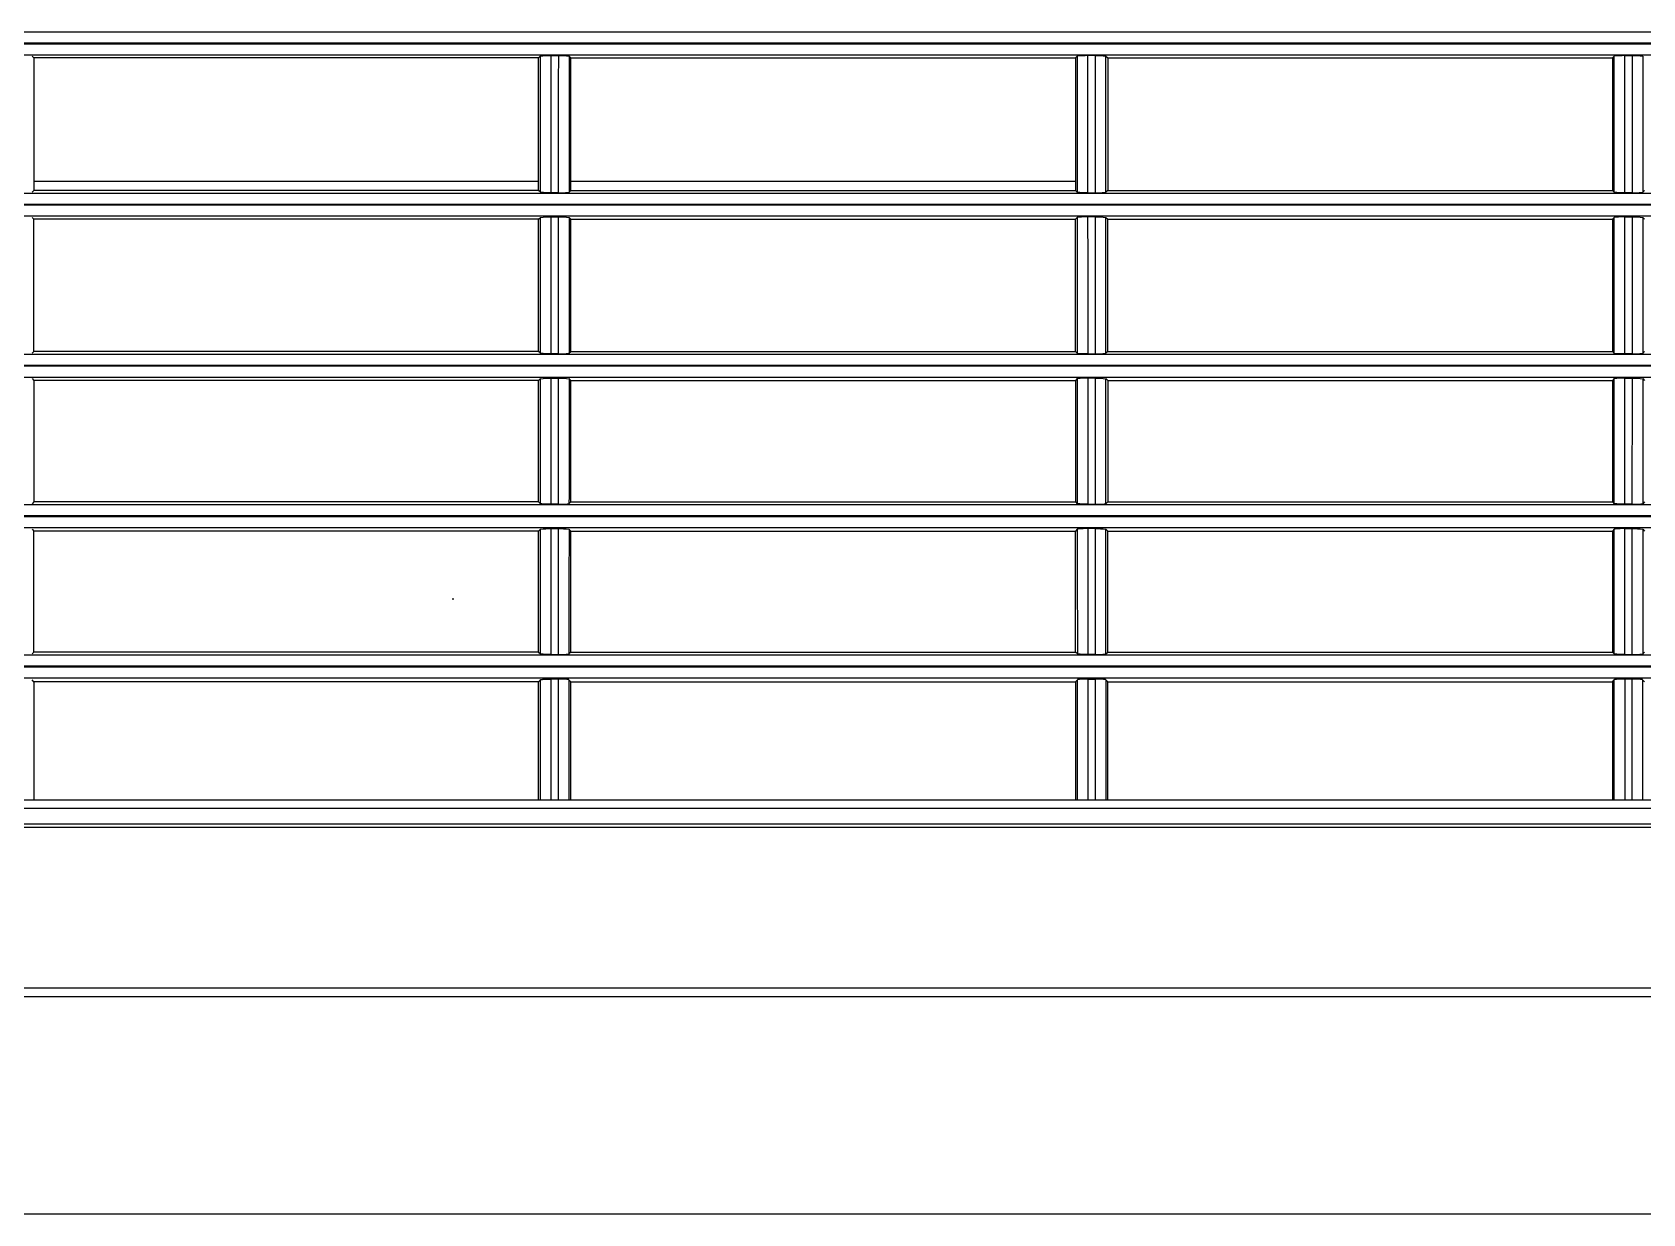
# Model space of a CAD drawing. Header units: millimetres. Extents: x -13830 to 215738, y -24143 to 193994.
# Drawn here: x 53515.7 to 53665.7, y 95268.5 to 95378.5 of the extents above; entities that cross this region are included whole.
import ezdxf

# ---------------------------------------------------------------- set-up
doc = ezdxf.new("R2010")
doc.units = ezdxf.units.MM
doc.header["$LTSCALE"] = 100
doc.layers.add('A-Fin-Stone', color=64, linetype='CONTINUOUS')
doc.layers.add('PRANDCM', color=7, linetype='CONTINUOUS')
doc.layers.add('M-2019.7.9', color=6, linetype='CONTINUOUS', lineweight=15)

# ---------------------------------------------------------------- blocks, each defined once
blk = doc.blocks.new('FXAP22-36NVC-F')
at = {"layer": 'PRANDCM', "linetype": 'Continuous'}
for p, q in [((305.14, 420.42), (928.64, 420.42)), ((303.89, 419.32), (929.89, 419.32)), ((929.14, 419.42), (304.64, 419.42)), ((928.64, 418.32), (305.14, 418.32)), ((673.73, 418.25), (673.05, 418.25)), ((673.73, 416.87), (673.73, 418.25)), ((673.73, 418.25), (673.83, 418.25)), ((673.83, 418.25), (673.92, 418.25)), ((673.92, 418.25), (674.01, 418.24)), ((674.01, 418.24), (674.1, 418.24)), ((674.1, 418.24), (674.19, 418.24)), ((674.19, 418.24), (674.27, 418.24)), ((674.27, 418.24), (674.35, 418.24)), ((674.35, 418.24), (674.42, 418.23)), ((674.42, 418.23), (674.49, 418.23)), ((674.49, 418.23), (674.55, 418.22)), ((674.55, 418.22), (674.6, 418.22)), ((674.6, 418.22), (674.64, 418.22)), ((674.64, 418.22), (674.67, 418.21)), ((674.67, 418.21), (674.7, 418.21)), ((674.7, 418.21), (674.71, 418.2)), ((674.71, 418.2), (674.73, 418.2)), ((674.73, 418.2), (674.89, 418.03)), ((674.89, 418.03), (674.89, 405.69)), ((721.89, 418.03), (674.89, 418.03)), ((722.05, 418.2), (721.89, 418.03)), ((721.89, 418.03), (721.89, 405.69)), ((721.89, 418.03), (721.89, 418.03)), ((722.05, 416.83), (722.05, 418.2)), ((723.05, 418.25), (723.73, 418.25)), ((723.73, 418.25), (723.83, 418.25)), ((723.73, 416.87), (723.73, 418.25)), ((723.83, 418.25), (723.92, 418.25)), ((723.92, 418.25), (724.01, 418.24)), ((724.01, 418.24), (724.1, 418.24)), ((724.1, 418.24), (724.19, 418.24)), ((724.19, 418.24), (724.27, 418.24)), ((724.27, 418.24), (724.35, 418.24)), ((724.35, 418.24), (724.42, 418.23)), ((724.42, 418.23), (724.49, 418.23)), ((724.49, 418.23), (724.55, 418.22)), ((724.55, 418.22), (724.6, 418.22)), ((724.6, 418.22), (724.64, 418.22)), ((724.64, 418.22), (724.67, 418.21)), ((724.67, 418.21), (724.7, 418.21)), ((724.7, 418.21), (724.71, 418.2)), ((724.71, 418.2), (724.73, 418.2)), ((724.73, 418.2), (724.89, 418.03)), ((724.73, 418.2), (724.73, 416.83)), ((724.89, 418.03), (724.89, 418.03)), ((771.89, 418.03), (724.89, 418.03)), ((724.89, 418.03), (724.89, 405.69)), ((771.89, 418.03), (772.05, 418.2)), ((771.89, 405.69), (771.89, 418.03)), ((773.73, 418.25), (773.05, 418.25)), ((774.89, 418.03), (774.73, 418.2)), ((774.89, 418.03), (821.89, 418.03)), ((774.89, 405.69), (774.89, 418.03)), ((822.05, 418.2), (821.89, 418.03)), ((821.89, 418.03), (821.89, 418.03)), ((821.89, 418.03), (821.89, 405.69)), ((673.73, 415.56), (673.73, 416.87)), ((673.73, 414.29), (673.73, 415.56)), ((722.05, 415.53), (722.05, 416.83)), ((722.05, 414.27), (722.05, 415.53)), ((723.73, 415.56), (723.73, 416.87)), ((723.73, 414.29), (723.73, 415.56)), ((724.73, 416.83), (724.73, 415.53)), ((724.73, 415.53), (724.73, 414.27)), ((673.73, 413.06), (673.73, 414.29)), ((722.05, 413.05), (722.05, 414.27)), ((723.73, 413.06), (723.73, 414.29)), ((724.73, 414.27), (724.73, 413.05)), ((673.73, 411.84), (673.73, 413.06)), ((722.05, 411.84), (722.05, 413.05)), ((723.73, 411.84), (723.73, 413.06)), ((724.73, 413.05), (724.73, 411.84)), ((673.73, 410.63), (673.73, 411.84)), ((722.05, 410.64), (722.05, 411.84)), ((723.73, 410.63), (723.73, 411.84)), ((724.73, 411.84), (724.73, 410.64)), ((673.73, 409.4), (673.73, 410.63)), ((722.05, 409.42), (722.05, 410.64)), ((723.73, 409.4), (723.73, 410.63)), ((724.73, 410.64), (724.72, 409.42)), ((673.73, 408.14), (673.73, 409.4)), ((673.73, 406.84), (673.73, 408.14)), ((722.05, 408.17), (722.05, 409.42)), ((722.05, 406.88), (722.05, 408.17)), ((723.73, 408.14), (723.73, 409.4)), ((723.73, 406.84), (723.73, 408.14)), ((724.72, 409.42), (724.72, 408.17)), ((724.72, 408.17), (724.72, 406.88)), ((673.73, 405.47), (673.73, 406.84)), ((722.05, 405.52), (722.05, 406.88)), ((723.73, 405.47), (723.73, 406.84)), ((724.72, 406.88), (724.72, 405.52)), ((771.89, 406.56), (724.89, 406.56)), ((821.89, 406.56), (774.89, 406.56)), ((305.14, 405.42), (928.64, 405.42)), ((671.89, 405.69), (672.05, 405.52)), ((672.07, 405.52), (672.05, 405.52)), ((672.08, 405.51), (672.07, 405.52)), ((672.11, 405.51), (672.08, 405.51)), ((672.14, 405.5), (672.11, 405.51)), ((672.19, 405.5), (672.14, 405.5)), ((672.24, 405.5), (672.19, 405.5)), ((672.29, 405.49), (672.24, 405.5)), ((672.36, 405.49), (672.29, 405.49)), ((672.43, 405.48), (672.36, 405.49)), ((672.51, 405.48), (672.43, 405.48)), ((672.59, 405.48), (672.51, 405.48)), ((672.68, 405.48), (672.59, 405.48)), ((672.77, 405.48), (672.68, 405.48)), ((672.86, 405.47), (672.77, 405.48)), ((672.95, 405.47), (672.86, 405.47)), ((673.05, 405.47), (672.95, 405.47)), ((673.05, 405.47), (673.73, 405.47)), ((674.89, 405.69), (674.72, 405.52)), ((721.88, 405.69), (674.89, 405.69)), ((721.88, 405.69), (721.89, 405.69)), ((721.89, 405.69), (722.05, 405.52)), ((722.07, 405.52), (722.05, 405.52)), ((722.08, 405.51), (722.07, 405.52)), ((722.11, 405.51), (722.08, 405.51)), ((722.14, 405.5), (722.11, 405.51)), ((722.19, 405.5), (722.14, 405.5)), ((722.24, 405.5), (722.19, 405.5)), ((722.29, 405.49), (722.24, 405.5)), ((722.36, 405.49), (722.29, 405.49)), ((722.43, 405.48), (722.36, 405.49)), ((722.51, 405.48), (722.43, 405.48)), ((722.59, 405.48), (722.51, 405.48)), ((722.68, 405.48), (722.59, 405.48)), ((722.77, 405.48), (722.68, 405.48)), ((722.86, 405.47), (722.77, 405.48)), ((722.95, 405.47), (722.86, 405.47)), ((723.05, 405.47), (722.95, 405.47)), ((723.73, 405.47), (723.05, 405.47)), ((724.89, 405.69), (724.72, 405.52)), ((771.89, 405.69), (724.89, 405.69)), ((724.89, 405.69), (724.89, 405.69)), ((772.05, 405.52), (771.89, 405.69)), ((772.07, 405.52), (772.05, 405.52)), ((772.08, 405.51), (772.07, 405.52)), ((772.11, 405.51), (772.08, 405.51)), ((772.14, 405.5), (772.11, 405.51)), ((772.19, 405.5), (772.14, 405.5)), ((772.24, 405.5), (772.19, 405.5)), ((772.29, 405.49), (772.24, 405.5)), ((772.36, 405.49), (772.29, 405.49)), ((772.43, 405.48), (772.36, 405.49)), ((772.51, 405.48), (772.43, 405.48)), ((772.59, 405.48), (772.51, 405.48)), ((772.68, 405.48), (772.59, 405.48)), ((772.77, 405.48), (772.68, 405.48)), ((772.86, 405.47), (772.77, 405.48)), ((772.95, 405.47), (772.86, 405.47)), ((773.05, 405.47), (772.95, 405.47)), ((773.05, 405.47), (773.73, 405.47)), ((773.73, 405.47), (773.83, 405.47)), ((773.83, 405.47), (773.92, 405.47)), ((773.92, 405.47), (774.01, 405.48)), ((774.01, 405.48), (774.1, 405.48)), ((774.1, 405.48), (774.18, 405.48)), ((774.18, 405.48), (774.27, 405.48)), ((774.27, 405.48), (774.34, 405.48)), ((774.34, 405.48), (774.42, 405.49)), ((774.42, 405.49), (774.48, 405.49)), ((774.48, 405.49), (774.54, 405.5)), ((774.54, 405.5), (774.59, 405.5)), ((774.59, 405.5), (774.63, 405.5)), ((774.63, 405.5), (774.67, 405.51)), ((774.67, 405.51), (774.69, 405.51)), ((774.69, 405.51), (774.71, 405.52)), ((774.71, 405.52), (774.72, 405.52)), ((774.72, 405.52), (774.89, 405.69)), ((774.89, 405.69), (821.89, 405.69)), ((821.89, 405.69), (821.89, 405.69)), ((821.89, 405.69), (822.05, 405.52)), ((303.89, 404.32), (929.89, 404.32)), ((929.14, 404.42), (304.64, 404.42)), ((928.64, 403.32), (305.14, 403.32)), ((672.05, 403.18), (671.89, 403.02)), ((673.73, 403.24), (673.05, 403.24)), ((673.73, 403.24), (673.83, 403.24)), ((673.73, 401.86), (673.73, 403.24)), ((673.83, 403.24), (673.92, 403.23)), ((673.92, 403.23), (674.01, 403.23)), ((674.01, 403.23), (674.1, 403.23)), ((674.1, 403.23), (674.19, 403.23)), ((674.19, 403.23), (674.27, 403.23)), ((674.27, 403.23), (674.35, 403.22)), ((674.35, 403.22), (674.42, 403.22)), ((674.42, 403.22), (674.49, 403.22)), ((674.49, 403.22), (674.55, 403.21)), ((674.55, 403.21), (674.59, 403.21)), ((674.59, 403.21), (674.64, 403.2)), ((674.64, 403.2), (674.67, 403.2)), ((674.67, 403.2), (674.69, 403.19)), ((674.69, 403.19), (674.71, 403.19)), ((674.71, 403.19), (674.72, 403.18)), ((674.72, 403.18), (674.89, 403.02)), ((721.88, 403.02), (674.89, 403.02)), ((674.89, 403.02), (674.89, 390.69)), ((721.88, 403.02), (721.89, 403.01)), ((722.05, 403.18), (721.89, 403.01)), ((721.89, 401.69), (721.89, 403.01)), ((722.05, 401.82), (722.05, 403.18)), ((723.05, 403.24), (723.73, 403.24)), ((723.73, 403.24), (723.83, 403.24)), ((723.73, 401.86), (723.73, 403.24)), ((723.83, 403.24), (723.92, 403.23)), ((723.92, 403.23), (724.01, 403.23)), ((724.01, 403.23), (724.1, 403.23)), ((724.1, 403.23), (724.19, 403.23)), ((724.19, 403.23), (724.27, 403.23)), ((724.27, 403.23), (724.35, 403.22)), ((724.35, 403.22), (724.42, 403.22)), ((724.42, 403.22), (724.49, 403.22)), ((724.49, 403.22), (724.55, 403.21)), ((724.55, 403.21), (724.59, 403.21)), ((724.59, 403.21), (724.64, 403.2)), ((724.64, 403.2), (724.67, 403.2)), ((724.67, 403.2), (724.69, 403.19)), ((724.69, 403.19), (724.71, 403.19)), ((724.71, 403.19), (724.72, 403.18)), ((724.72, 403.18), (724.89, 403.01)), ((724.72, 403.18), (724.72, 401.82)), ((771.89, 403.02), (724.89, 403.02)), ((724.89, 403.02), (724.89, 403.01)), ((724.89, 401.69), (724.89, 403.01)), ((771.89, 403.02), (772.05, 403.18)), ((771.89, 390.69), (771.89, 403.02)), ((773.73, 403.24), (773.05, 403.24)), ((774.89, 403.02), (774.72, 403.18)), ((774.89, 403.02), (821.88, 403.02)), ((774.89, 390.69), (774.89, 403.02)), ((821.88, 403.02), (821.89, 403.01)), ((822.05, 403.18), (821.89, 403.01)), ((821.89, 401.69), (821.89, 403.01)), ((673.72, 400.55), (673.73, 401.86)), ((673.72, 399.28), (673.72, 400.55)), ((721.89, 400.42), (721.89, 401.69)), ((722.05, 400.52), (722.05, 401.82)), ((722.05, 399.26), (722.05, 400.52)), ((723.72, 400.55), (723.73, 401.86)), ((723.72, 399.28), (723.72, 400.55)), ((724.72, 401.82), (724.72, 400.52)), ((724.72, 400.52), (724.72, 399.26)), ((724.89, 400.42), (724.89, 401.69)), ((821.89, 400.42), (821.89, 401.69)), ((673.72, 398.05), (673.72, 399.28)), ((721.89, 399.2), (721.89, 400.42)), ((721.89, 398.01), (721.89, 399.2)), ((722.05, 398.04), (722.05, 399.26)), ((723.72, 398.05), (723.72, 399.28)), ((724.72, 399.26), (724.72, 398.04)), ((724.89, 399.2), (724.89, 400.42)), ((724.89, 398.01), (724.89, 399.2)), ((821.89, 399.2), (821.89, 400.42)), ((821.89, 398.01), (821.89, 399.2)), ((673.72, 396.83), (673.72, 398.05)), ((721.89, 396.83), (721.89, 398.01)), ((722.06, 396.83), (722.05, 398.04)), ((723.72, 396.83), (723.72, 398.05)), ((724.72, 398.04), (724.72, 396.83)), ((724.89, 396.83), (724.89, 398.01)), ((821.89, 396.83), (821.89, 398.01)), ((673.72, 395.62), (673.72, 396.83)), ((721.89, 395.66), (721.89, 396.83)), ((722.06, 395.63), (722.06, 396.83)), ((723.72, 395.62), (723.72, 396.83)), ((724.72, 396.83), (724.72, 395.63)), ((724.89, 395.66), (724.89, 396.83)), ((821.89, 395.66), (821.89, 396.83)), ((673.72, 394.39), (673.72, 395.62)), ((721.89, 394.48), (721.89, 395.66)), ((722.06, 394.41), (722.06, 395.63)), ((723.72, 394.39), (723.72, 395.62)), ((724.72, 395.63), (724.72, 394.41)), ((724.89, 394.48), (724.89, 395.66)), ((821.89, 394.48), (821.89, 395.66)), ((673.72, 393.14), (673.72, 394.39)), ((673.72, 391.84), (673.72, 393.14)), ((721.89, 393.26), (721.89, 394.48)), ((721.89, 392.01), (721.89, 393.26)), ((722.06, 393.17), (722.06, 394.41)), ((722.06, 391.88), (722.06, 393.17)), ((723.72, 393.14), (723.72, 394.39)), ((723.72, 391.84), (723.72, 393.14)), ((724.72, 394.41), (724.72, 393.17)), ((724.72, 393.17), (724.72, 391.88)), ((724.89, 393.26), (724.89, 394.48)), ((724.89, 392.01), (724.89, 393.26)), ((821.89, 393.26), (821.89, 394.48)), ((821.89, 392.01), (821.89, 393.26)), ((673.72, 390.48), (673.72, 391.84)), ((721.89, 390.7), (721.89, 392.01)), ((722.06, 390.53), (722.06, 391.88)), ((723.72, 390.48), (723.72, 391.84)), ((724.72, 391.88), (724.72, 390.53)), ((724.89, 390.7), (724.89, 392.01)), ((821.89, 390.7), (821.89, 392.01)), ((305.14, 390.42), (928.64, 390.42)), ((671.89, 390.69), (672.06, 390.53)), ((672.07, 390.52), (672.06, 390.53)), ((672.09, 390.52), (672.07, 390.52)), ((672.11, 390.51), (672.09, 390.52)), ((672.15, 390.51), (672.11, 390.51)), ((672.19, 390.5), (672.15, 390.51)), ((672.24, 390.5), (672.19, 390.5)), ((672.3, 390.5), (672.24, 390.5)), ((672.36, 390.49), (672.3, 390.5)), ((672.43, 390.49), (672.36, 390.49)), ((672.51, 390.49), (672.43, 390.49)), ((672.6, 390.48), (672.51, 390.49)), ((672.68, 390.48), (672.6, 390.48)), ((672.77, 390.48), (672.68, 390.48)), ((672.86, 390.48), (672.77, 390.48)), ((672.95, 390.48), (672.86, 390.48)), ((673.05, 390.48), (672.95, 390.48)), ((673.05, 390.48), (673.72, 390.48)), ((674.89, 390.69), (674.72, 390.53)), ((721.88, 390.69), (674.89, 390.69)), ((721.88, 390.69), (721.89, 390.7)), ((721.89, 390.7), (722.06, 390.53)), ((722.07, 390.52), (722.06, 390.53)), ((722.09, 390.52), (722.07, 390.52)), ((722.11, 390.51), (722.09, 390.52)), ((722.15, 390.51), (722.11, 390.51)), ((722.19, 390.5), (722.15, 390.51)), ((722.24, 390.5), (722.19, 390.5)), ((722.3, 390.5), (722.24, 390.5)), ((722.36, 390.49), (722.3, 390.5)), ((722.43, 390.49), (722.36, 390.49)), ((722.51, 390.49), (722.43, 390.49)), ((722.6, 390.48), (722.51, 390.49)), ((722.68, 390.48), (722.6, 390.48)), ((722.77, 390.48), (722.68, 390.48)), ((722.86, 390.48), (722.77, 390.48)), ((722.95, 390.48), (722.86, 390.48)), ((723.05, 390.48), (722.95, 390.48)), ((723.72, 390.48), (723.05, 390.48)), ((724.89, 390.7), (724.72, 390.53)), ((724.89, 390.69), (724.89, 390.7)), ((771.89, 390.69), (724.89, 390.69)), ((772.06, 390.53), (771.89, 390.69)), ((772.07, 390.52), (772.06, 390.53)), ((772.09, 390.52), (772.07, 390.52)), ((772.11, 390.51), (772.09, 390.52)), ((772.15, 390.51), (772.11, 390.51)), ((772.19, 390.5), (772.15, 390.51)), ((772.24, 390.5), (772.19, 390.5)), ((772.3, 390.5), (772.24, 390.5)), ((772.36, 390.49), (772.3, 390.5)), ((772.43, 390.49), (772.36, 390.49)), ((772.51, 390.49), (772.43, 390.49)), ((772.6, 390.48), (772.51, 390.49)), ((772.68, 390.48), (772.6, 390.48)), ((772.77, 390.48), (772.68, 390.48)), ((772.86, 390.48), (772.77, 390.48)), ((772.95, 390.48), (772.86, 390.48)), ((773.05, 390.48), (772.95, 390.48)), ((773.05, 390.48), (773.72, 390.48)), ((773.72, 390.48), (773.82, 390.48)), ((773.82, 390.48), (773.92, 390.48)), ((773.92, 390.48), (774.01, 390.48)), ((774.01, 390.48), (774.1, 390.48)), ((774.1, 390.48), (774.18, 390.48)), ((774.18, 390.48), (774.26, 390.49)), ((774.26, 390.49), (774.34, 390.49)), ((774.34, 390.49), (774.42, 390.49)), ((774.42, 390.49), (774.48, 390.5)), ((774.48, 390.5), (774.54, 390.5)), ((774.54, 390.5), (774.59, 390.5)), ((774.59, 390.5), (774.63, 390.51)), ((774.63, 390.51), (774.67, 390.51)), ((774.67, 390.51), (774.69, 390.52)), ((774.69, 390.52), (774.71, 390.52)), ((774.71, 390.52), (774.72, 390.53)), ((774.72, 390.53), (774.89, 390.69)), ((774.89, 390.69), (821.88, 390.69)), ((821.88, 390.69), (821.89, 390.7)), ((821.89, 390.7), (822.06, 390.53)), ((303.89, 389.32), (929.89, 389.32)), ((929.14, 389.42), (304.64, 389.42)), ((928.64, 388.32), (305.14, 388.32)), ((672.06, 388.17), (671.89, 388)), ((673.72, 388.22), (673.06, 388.22)), ((673.72, 386.96), (673.72, 388.22)), ((673.72, 388.22), (673.83, 388.22)), ((673.83, 388.22), (673.92, 388.22)), ((673.92, 388.22), (674.01, 388.22)), ((674.01, 388.22), (674.1, 388.22)), ((674.1, 388.22), (674.19, 388.22)), ((674.19, 388.22), (674.27, 388.21)), ((674.27, 388.21), (674.35, 388.21)), ((674.35, 388.21), (674.42, 388.21)), ((674.42, 388.21), (674.49, 388.2)), ((674.49, 388.2), (674.54, 388.2)), ((674.54, 388.2), (674.59, 388.19)), ((674.59, 388.19), (674.63, 388.19)), ((674.63, 388.19), (674.67, 388.19)), ((674.67, 388.19), (674.69, 388.18)), ((674.69, 388.18), (674.71, 388.18)), ((674.71, 388.18), (674.72, 388.17)), ((674.72, 388.17), (674.89, 388)), ((721.88, 388), (674.89, 388)), ((674.89, 388), (674.89, 376.7)), ((721.88, 388), (721.89, 388)), ((722.06, 388.17), (721.89, 388)), ((721.89, 388), (721.89, 376.7)), ((722.06, 386.91), (722.06, 388.17)), ((723.06, 388.22), (723.72, 388.22)), ((723.72, 388.22), (723.83, 388.22)), ((723.72, 386.96), (723.72, 388.22)), ((723.83, 388.22), (723.92, 388.22)), ((723.92, 388.22), (724.01, 388.22)), ((724.01, 388.22), (724.1, 388.22)), ((724.1, 388.22), (724.19, 388.22)), ((724.19, 388.22), (724.27, 388.21)), ((724.27, 388.21), (724.35, 388.21)), ((724.35, 388.21), (724.42, 388.21)), ((724.42, 388.21), (724.49, 388.2)), ((724.49, 388.2), (724.54, 388.2)), ((724.54, 388.2), (724.59, 388.19)), ((724.59, 388.19), (724.63, 388.19)), ((724.63, 388.19), (724.67, 388.19)), ((724.67, 388.19), (724.69, 388.18)), ((724.69, 388.18), (724.71, 388.18)), ((724.71, 388.18), (724.72, 388.17)), ((724.72, 388.17), (724.89, 388)), ((724.72, 388.17), (724.72, 386.91)), ((724.89, 388), (724.89, 376.7)), ((724.89, 388), (724.89, 388)), ((771.89, 388), (724.89, 388)), ((771.89, 388), (772.06, 388.17)), ((771.89, 376.7), (771.89, 388)), ((773.72, 388.22), (773.06, 388.22)), ((774.89, 388), (774.72, 388.17)), ((774.89, 388), (821.88, 388)), ((774.89, 376.7), (774.89, 388)), ((821.88, 388), (821.89, 388)), ((822.06, 388.17), (821.89, 388)), ((821.89, 388), (821.89, 376.7)), ((673.72, 385.75), (673.72, 386.96)), ((673.72, 384.58), (673.72, 385.75)), ((722.06, 385.72), (722.06, 386.91)), ((722.06, 384.56), (722.06, 385.72)), ((723.72, 385.75), (723.72, 386.96)), ((723.72, 384.58), (723.72, 385.75)), ((724.72, 386.91), (724.72, 385.72)), ((724.72, 385.72), (724.72, 384.56)), ((673.72, 383.45), (673.72, 384.58)), ((722.06, 383.44), (722.06, 384.56)), ((723.72, 383.45), (723.72, 384.58)), ((724.72, 384.56), (724.72, 383.44)), ((673.72, 382.33), (673.72, 383.45)), ((722.06, 382.33), (722.06, 383.44)), ((723.72, 382.33), (723.72, 383.45)), ((724.72, 383.44), (724.72, 382.33)), ((673.72, 381.21), (673.72, 382.33)), ((673.72, 380.08), (673.72, 381.21)), ((722.06, 381.22), (722.06, 382.33)), ((722.06, 380.1), (722.06, 381.22)), ((723.72, 381.21), (723.72, 382.33)), ((723.72, 380.08), (723.72, 381.21)), ((724.72, 382.33), (724.72, 381.22)), ((724.72, 381.22), (724.72, 380.1)), ((673.72, 378.93), (673.72, 380.08)), ((722.06, 378.96), (722.06, 380.1)), ((723.72, 378.93), (723.72, 380.08)), ((724.72, 380.1), (724.72, 378.96)), ((673.72, 377.73), (673.72, 378.93)), ((722.06, 377.77), (722.06, 378.96)), ((723.72, 377.73), (723.72, 378.93)), ((724.72, 378.96), (724.72, 377.77)), ((671.89, 376.7), (672.06, 376.53)), ((672.07, 376.53), (672.06, 376.53)), ((672.09, 376.52), (672.07, 376.53)), ((672.12, 376.52), (672.09, 376.52)), ((672.15, 376.51), (672.12, 376.52)), ((672.19, 376.51), (672.15, 376.51)), ((672.24, 376.5), (672.19, 376.51)), ((672.3, 376.5), (672.24, 376.5)), ((672.36, 376.5), (672.3, 376.5)), ((672.44, 376.49), (672.36, 376.5)), ((673.72, 376.48), (673.72, 377.73)), ((674.89, 376.7), (674.72, 376.53)), ((721.88, 376.7), (674.89, 376.7)), ((721.88, 376.7), (721.89, 376.7)), ((721.89, 376.7), (722.06, 376.53)), ((722.06, 376.53), (722.06, 377.77)), ((722.07, 376.53), (722.06, 376.53)), ((722.09, 376.52), (722.07, 376.53)), ((722.12, 376.52), (722.09, 376.52)), ((722.15, 376.51), (722.12, 376.52)), ((722.19, 376.51), (722.15, 376.51)), ((722.24, 376.5), (722.19, 376.51)), ((722.3, 376.5), (722.24, 376.5)), ((722.36, 376.5), (722.3, 376.5)), ((722.44, 376.49), (722.36, 376.5)), ((723.72, 376.48), (723.72, 377.73)), ((724.72, 377.77), (724.72, 376.53)), ((724.89, 376.7), (724.72, 376.53)), ((771.89, 376.7), (724.89, 376.7)), ((724.89, 376.7), (724.89, 376.7)), ((772.06, 376.53), (771.89, 376.7)), ((772.07, 376.53), (772.06, 376.53)), ((772.09, 376.52), (772.07, 376.53)), ((772.12, 376.52), (772.09, 376.52)), ((772.15, 376.51), (772.12, 376.52)), ((772.19, 376.51), (772.15, 376.51)), ((772.24, 376.5), (772.19, 376.51)), ((772.3, 376.5), (772.24, 376.5)), ((772.36, 376.5), (772.3, 376.5)), ((772.44, 376.49), (772.36, 376.5)), ((774.34, 376.49), (774.42, 376.5)), ((774.42, 376.5), (774.48, 376.5)), ((774.48, 376.5), (774.54, 376.5)), ((774.54, 376.5), (774.59, 376.51)), ((774.59, 376.51), (774.63, 376.51)), ((774.63, 376.51), (774.66, 376.52)), ((774.66, 376.52), (774.69, 376.52)), ((774.69, 376.52), (774.7, 376.53)), ((774.7, 376.53), (774.72, 376.53)), ((774.72, 376.53), (774.89, 376.7)), ((774.89, 376.7), (821.88, 376.7)), ((821.88, 376.7), (821.89, 376.7)), ((821.89, 376.7), (822.06, 376.53)), ((303.89, 375.32), (929.89, 375.32)), ((929.14, 375.42), (304.64, 375.42)), ((305.14, 376.42), (928.64, 376.42)), ((672.51, 376.49), (672.44, 376.49)), ((672.6, 376.49), (672.51, 376.49)), ((672.68, 376.49), (672.6, 376.49)), ((672.77, 376.48), (672.68, 376.49)), ((672.86, 376.48), (672.77, 376.48)), ((672.96, 376.48), (672.86, 376.48)), ((673.06, 376.48), (672.96, 376.48)), ((673.06, 376.48), (673.72, 376.48)), ((722.51, 376.49), (722.44, 376.49)), ((722.6, 376.49), (722.51, 376.49)), ((722.68, 376.49), (722.6, 376.49)), ((722.77, 376.48), (722.68, 376.49)), ((722.86, 376.48), (722.77, 376.48)), ((722.96, 376.48), (722.86, 376.48)), ((723.06, 376.48), (722.96, 376.48)), ((723.72, 376.48), (723.06, 376.48)), ((772.51, 376.49), (772.44, 376.49)), ((772.6, 376.49), (772.51, 376.49)), ((772.68, 376.49), (772.6, 376.49)), ((772.77, 376.48), (772.68, 376.49)), ((772.86, 376.48), (772.77, 376.48)), ((772.96, 376.48), (772.86, 376.48)), ((773.06, 376.48), (772.96, 376.48)), ((773.06, 376.48), (773.72, 376.48)), ((773.72, 376.48), (773.82, 376.48)), ((773.82, 376.48), (773.92, 376.48)), ((773.92, 376.48), (774.01, 376.48)), ((774.01, 376.48), (774.1, 376.49)), ((774.1, 376.49), (774.18, 376.49)), ((774.18, 376.49), (774.26, 376.49)), ((774.26, 376.49), (774.34, 376.49)), ((928.64, 374.32), (305.14, 374.32)), ((672.06, 374.16), (671.89, 373.98)), ((673.72, 374.21), (673.06, 374.21)), ((673.72, 372.94), (673.72, 374.21)), ((673.72, 374.21), (673.82, 374.21)), ((673.82, 374.21), (673.92, 374.21)), ((673.92, 374.21), (674.01, 374.21)), ((674.01, 374.21), (674.1, 374.21)), ((674.1, 374.21), (674.19, 374.2)), ((674.19, 374.2), (674.27, 374.2)), ((674.27, 374.2), (674.35, 374.2)), ((674.35, 374.2), (674.42, 374.19)), ((674.42, 374.19), (674.49, 374.19)), ((674.49, 374.19), (674.54, 374.19)), ((674.54, 374.19), (674.59, 374.18)), ((674.59, 374.18), (674.63, 374.18)), ((674.63, 374.18), (674.66, 374.17)), ((674.66, 374.17), (674.69, 374.17)), ((674.69, 374.17), (674.7, 374.16)), ((674.7, 374.16), (674.72, 374.16)), ((674.72, 374.16), (674.89, 373.98)), ((721.88, 373.98), (674.89, 373.98)), ((674.89, 373.98), (674.89, 362.71)), ((721.88, 373.98), (721.89, 373.98)), ((722.06, 374.16), (721.89, 373.98)), ((721.89, 362.71), (721.89, 373.98)), ((722.06, 372.9), (722.06, 374.16)), ((723.06, 374.21), (723.72, 374.21)), ((723.72, 374.21), (723.82, 374.21)), ((723.72, 372.94), (723.72, 374.21)), ((723.82, 374.21), (723.92, 374.21)), ((723.92, 374.21), (724.01, 374.21)), ((724.01, 374.21), (724.1, 374.21)), ((724.1, 374.21), (724.19, 374.2)), ((724.19, 374.2), (724.27, 374.2)), ((724.27, 374.2), (724.35, 374.2)), ((724.35, 374.2), (724.42, 374.19)), ((724.42, 374.19), (724.49, 374.19)), ((724.49, 374.19), (724.54, 374.19)), ((724.54, 374.19), (724.59, 374.18)), ((724.59, 374.18), (724.63, 374.18)), ((724.63, 374.18), (724.66, 374.17)), ((724.66, 374.17), (724.69, 374.17)), ((724.69, 374.17), (724.7, 374.16)), ((724.7, 374.16), (724.72, 374.16)), ((724.72, 374.16), (724.89, 373.98)), ((724.72, 374.16), (724.72, 372.9)), ((724.9, 373.98), (724.89, 373.98)), ((724.89, 362.71), (724.89, 373.98)), ((771.89, 373.98), (724.9, 373.98)), ((771.89, 373.98), (772.06, 374.16)), ((771.89, 362.71), (771.89, 373.98)), ((773.72, 374.21), (773.06, 374.21)), ((774.89, 373.98), (774.72, 374.16)), ((774.89, 373.98), (821.88, 373.98)), ((774.89, 362.71), (774.89, 373.98)), ((821.88, 373.98), (821.89, 373.98)), ((822.06, 374.16), (821.89, 373.98)), ((821.89, 362.71), (821.89, 373.98)), ((673.72, 371.73), (673.72, 372.94)), ((722.06, 371.7), (722.06, 372.9)), ((723.72, 371.73), (723.72, 372.94)), ((724.72, 372.9), (724.72, 371.7)), ((673.72, 370.57), (673.72, 371.73)), ((673.72, 369.44), (673.72, 370.57)), ((722.06, 370.55), (722.06, 371.7)), ((722.06, 369.42), (722.06, 370.55)), ((723.72, 370.57), (723.72, 371.73)), ((723.72, 369.44), (723.72, 370.57)), ((724.72, 371.7), (724.72, 370.55)), ((724.72, 370.55), (724.72, 369.42)), ((673.72, 368.32), (673.72, 369.44)), ((722.06, 368.32), (722.06, 369.42)), ((723.72, 368.32), (723.72, 369.44)), ((724.72, 369.42), (724.72, 368.32)), ((673.72, 367.2), (673.72, 368.32)), ((722.06, 367.21), (722.06, 368.32)), ((723.72, 367.2), (723.72, 368.32)), ((724.72, 368.32), (724.72, 367.21)), ((782.84, 367.59), (782.84, 367.72)), ((673.72, 366.08), (673.72, 367.2)), ((673.72, 364.92), (673.72, 366.08)), ((722.06, 366.1), (722.06, 367.21)), ((722.06, 364.95), (722.06, 366.1)), ((723.72, 366.08), (723.72, 367.2)), ((723.72, 364.92), (723.72, 366.08)), ((724.72, 367.21), (724.71, 366.1)), ((724.71, 366.1), (724.71, 364.95)), ((673.72, 363.73), (673.72, 364.92)), ((722.06, 363.77), (722.06, 364.95)), ((723.72, 363.73), (723.72, 364.92)), ((724.71, 364.95), (724.71, 363.77)), ((673.72, 362.49), (673.72, 363.73)), ((722.06, 362.54), (722.06, 363.77)), ((723.72, 362.49), (723.72, 363.73)), ((724.71, 363.77), (724.71, 362.54)), ((305.14, 362.42), (928.64, 362.42)), ((672.06, 362.54), (671.89, 362.71)), ((672.08, 362.53), (672.06, 362.54)), ((672.1, 362.53), (672.08, 362.53)), ((672.12, 362.52), (672.1, 362.53)), ((672.15, 362.52), (672.12, 362.52)), ((672.19, 362.51), (672.15, 362.52)), ((672.24, 362.51), (672.19, 362.51)), ((672.3, 362.51), (672.24, 362.51)), ((672.36, 362.5), (672.3, 362.51)), ((672.44, 362.5), (672.36, 362.5)), ((672.51, 362.5), (672.44, 362.5)), ((672.6, 362.49), (672.51, 362.5)), ((672.68, 362.49), (672.6, 362.49)), ((672.77, 362.49), (672.68, 362.49)), ((672.86, 362.49), (672.77, 362.49)), ((672.96, 362.49), (672.86, 362.49)), ((673.06, 362.49), (672.96, 362.49)), ((673.72, 362.49), (673.06, 362.49)), ((674.71, 362.54), (674.89, 362.71)), ((721.88, 362.71), (674.89, 362.71)), ((721.88, 362.71), (721.89, 362.71)), ((722.06, 362.54), (721.89, 362.71)), ((722.08, 362.53), (722.06, 362.54)), ((722.1, 362.53), (722.08, 362.53)), ((722.12, 362.52), (722.1, 362.53)), ((722.15, 362.52), (722.12, 362.52)), ((722.19, 362.51), (722.15, 362.52)), ((722.24, 362.51), (722.19, 362.51)), ((722.3, 362.51), (722.24, 362.51)), ((722.36, 362.5), (722.3, 362.51)), ((722.44, 362.5), (722.36, 362.5)), ((722.51, 362.5), (722.44, 362.5)), ((722.6, 362.49), (722.51, 362.5)), ((722.68, 362.49), (722.6, 362.49)), ((722.77, 362.49), (722.68, 362.49)), ((722.86, 362.49), (722.77, 362.49)), ((722.96, 362.49), (722.86, 362.49)), ((723.06, 362.49), (722.96, 362.49)), ((723.06, 362.49), (723.72, 362.49)), ((724.71, 362.54), (724.89, 362.71)), ((724.9, 362.71), (724.89, 362.71)), ((771.89, 362.71), (724.9, 362.71)), ((771.89, 362.71), (772.06, 362.54)), ((772.08, 362.53), (772.06, 362.54)), ((772.1, 362.53), (772.08, 362.53)), ((772.12, 362.52), (772.1, 362.53)), ((772.15, 362.52), (772.12, 362.52)), ((772.19, 362.51), (772.15, 362.52)), ((772.24, 362.51), (772.19, 362.51)), ((772.3, 362.51), (772.24, 362.51)), ((772.36, 362.5), (772.3, 362.51)), ((772.44, 362.5), (772.36, 362.5)), ((772.51, 362.5), (772.44, 362.5)), ((772.6, 362.49), (772.51, 362.5)), ((772.68, 362.49), (772.6, 362.49)), ((772.77, 362.49), (772.68, 362.49)), ((772.86, 362.49), (772.77, 362.49)), ((772.96, 362.49), (772.86, 362.49)), ((773.06, 362.49), (772.96, 362.49)), ((773.72, 362.49), (773.06, 362.49)), ((773.72, 362.49), (773.82, 362.49)), ((773.82, 362.49), (773.91, 362.49)), ((773.91, 362.49), (774.01, 362.49)), ((774.01, 362.49), (774.09, 362.49)), ((774.09, 362.49), (774.18, 362.49)), ((774.18, 362.49), (774.26, 362.5)), ((774.26, 362.5), (774.34, 362.5)), ((774.34, 362.5), (774.41, 362.5)), ((774.41, 362.5), (774.48, 362.51)), ((774.48, 362.51), (774.54, 362.51)), ((774.54, 362.51), (774.59, 362.51)), ((774.59, 362.51), (774.63, 362.52)), ((774.63, 362.52), (774.66, 362.52)), ((774.66, 362.52), (774.68, 362.53)), ((774.68, 362.53), (774.7, 362.53)), ((774.7, 362.53), (774.71, 362.54)), ((774.89, 362.71), (774.71, 362.54)), ((774.89, 362.71), (821.88, 362.71)), ((821.88, 362.71), (821.89, 362.71)), ((822.06, 362.54), (821.89, 362.71)), ((303.89, 361.32), (929.89, 361.32)), ((929.14, 361.42), (304.64, 361.42)), ((928.64, 360.32), (305.13, 360.32)), ((671.89, 359.96), (672.07, 360.14)), ((672.07, 360.14), (672.08, 360.15)), ((672.08, 360.15), (672.1, 360.15)), ((672.1, 360.15), (672.12, 360.16)), ((672.12, 360.16), (672.15, 360.16)), ((672.15, 360.16), (672.19, 360.17)), ((672.19, 360.17), (672.24, 360.17)), ((672.24, 360.17), (672.29, 360.18)), ((672.29, 360.18), (672.36, 360.18)), ((672.36, 360.18), (672.43, 360.18)), ((672.43, 360.18), (672.5, 360.19)), ((672.5, 360.19), (672.59, 360.19)), ((672.59, 360.19), (672.68, 360.19)), ((672.68, 360.19), (672.77, 360.19)), ((672.77, 360.19), (672.86, 360.2)), ((672.86, 360.2), (672.96, 360.2)), ((672.96, 360.2), (673.06, 360.2)), ((673.06, 360.2), (673.71, 360.2)), ((673.71, 360.2), (673.82, 360.2)), ((673.71, 358.98), (673.71, 360.2)), ((673.82, 360.2), (673.92, 360.2)), ((673.92, 360.2), (674.01, 360.19)), ((674.01, 360.19), (674.1, 360.19)), ((674.1, 360.19), (674.19, 360.19)), ((674.19, 360.19), (674.27, 360.19)), ((674.27, 360.19), (674.35, 360.18)), ((674.35, 360.18), (674.42, 360.18)), ((674.42, 360.18), (674.49, 360.18)), ((674.49, 360.18), (674.54, 360.17)), ((674.54, 360.17), (674.59, 360.17)), ((674.59, 360.17), (674.63, 360.16)), ((674.63, 360.16), (674.66, 360.16)), ((674.66, 360.16), (674.68, 360.15)), ((674.68, 360.15), (674.7, 360.15)), ((674.7, 360.15), (674.71, 360.14)), ((674.89, 359.96), (674.71, 360.14)), ((721.88, 359.96), (722.07, 360.14)), ((722.07, 360.14), (722.08, 360.15)), ((722.08, 360.15), (722.1, 360.15)), ((722.1, 360.15), (722.12, 360.16)), ((722.12, 360.16), (722.15, 360.16)), ((722.15, 360.16), (722.19, 360.17)), ((722.19, 360.17), (722.24, 360.17)), ((722.24, 360.17), (722.29, 360.18)), ((722.29, 360.18), (722.36, 360.18)), ((722.36, 360.18), (722.43, 360.18)), ((722.43, 360.18), (722.5, 360.19)), ((722.5, 360.19), (722.59, 360.19)), ((722.59, 360.19), (722.68, 360.19)), ((722.68, 360.19), (722.77, 360.19)), ((722.77, 360.19), (722.86, 360.2)), ((722.86, 360.2), (722.96, 360.2)), ((722.96, 360.2), (723.06, 360.2)), ((723.71, 360.2), (723.06, 360.2)), ((723.71, 360.2), (723.82, 360.2)), ((723.71, 358.98), (723.71, 360.2)), ((723.82, 360.2), (723.92, 360.2)), ((723.92, 360.2), (724.01, 360.19)), ((724.01, 360.19), (724.1, 360.19)), ((724.1, 360.19), (724.19, 360.19)), ((724.19, 360.19), (724.27, 360.19)), ((724.27, 360.19), (724.35, 360.18)), ((724.35, 360.18), (724.42, 360.18)), ((724.42, 360.18), (724.49, 360.18)), ((724.49, 360.18), (724.54, 360.17)), ((724.54, 360.17), (724.59, 360.17)), ((724.59, 360.17), (724.63, 360.16)), ((724.63, 360.16), (724.66, 360.16)), ((724.66, 360.16), (724.68, 360.15)), ((724.68, 360.15), (724.7, 360.15)), ((724.7, 360.15), (724.71, 360.14)), ((724.89, 359.96), (724.71, 360.14)), ((772.07, 360.14), (771.89, 359.96)), ((772.07, 360.14), (772.08, 360.15)), ((772.08, 360.15), (772.1, 360.15)), ((772.1, 360.15), (772.12, 360.16)), ((772.12, 360.16), (772.15, 360.16)), ((772.15, 360.16), (772.19, 360.17)), ((772.19, 360.17), (772.24, 360.17)), ((772.24, 360.17), (772.29, 360.18)), ((772.29, 360.18), (772.36, 360.18)), ((772.36, 360.18), (772.43, 360.18)), ((772.43, 360.18), (772.5, 360.19)), ((772.5, 360.19), (772.59, 360.19)), ((772.59, 360.19), (772.68, 360.19)), ((772.68, 360.19), (772.77, 360.19)), ((772.77, 360.19), (772.86, 360.2)), ((772.86, 360.2), (772.96, 360.2)), ((772.96, 360.2), (773.06, 360.2)), ((773.06, 360.2), (773.71, 360.2)), ((773.82, 360.2), (773.71, 360.2)), ((773.92, 360.2), (773.82, 360.2)), ((774.01, 360.19), (773.92, 360.2)), ((774.1, 360.19), (774.01, 360.19)), ((774.19, 360.19), (774.1, 360.19)), ((774.27, 360.19), (774.19, 360.19)), ((774.35, 360.18), (774.27, 360.19)), ((774.42, 360.18), (774.35, 360.18)), ((774.49, 360.18), (774.42, 360.18)), ((774.54, 360.17), (774.49, 360.18)), ((774.59, 360.17), (774.54, 360.17)), ((774.63, 360.16), (774.59, 360.17)), ((774.66, 360.16), (774.63, 360.16)), ((774.68, 360.15), (774.66, 360.16)), ((774.7, 360.15), (774.68, 360.15)), ((774.71, 360.14), (774.7, 360.15)), ((774.71, 360.14), (774.89, 359.96)), ((821.89, 359.96), (822.07, 360.14)), ((673.71, 357.81), (673.71, 358.98)), ((721.88, 359.96), (674.89, 359.96)), ((674.89, 359.96), (674.89, 348.92)), ((721.88, 359.96), (721.88, 359.96)), ((721.88, 358.76), (721.88, 359.96)), ((721.88, 357.62), (721.88, 358.76)), ((723.71, 357.81), (723.71, 358.98)), ((724.9, 359.96), (724.89, 359.96)), ((771.89, 359.96), (724.9, 359.96)), ((771.89, 348.92), (771.89, 359.96)), ((774.89, 359.96), (821.88, 359.96)), ((774.89, 348.92), (774.89, 359.96)), ((821.88, 359.96), (821.89, 359.96)), ((673.71, 356.69), (673.71, 357.81)), ((721.88, 356.53), (721.88, 357.62)), ((723.71, 356.69), (723.71, 357.81)), ((673.71, 355.6), (673.71, 356.69)), ((673.71, 354.52), (673.71, 355.6)), ((721.88, 355.46), (721.88, 356.53)), ((723.71, 355.6), (723.71, 356.69)), ((723.71, 354.52), (723.71, 355.6)), ((673.71, 353.45), (673.71, 354.52)), ((721.88, 354.41), (721.88, 355.46)), ((721.88, 353.36), (721.88, 354.41)), ((723.71, 353.45), (723.71, 354.52)), ((673.71, 352.37), (673.71, 353.45)), ((721.88, 352.3), (721.88, 353.36)), ((723.71, 352.37), (723.71, 353.45)), ((673.71, 351.26), (673.71, 352.37)), ((673.71, 350.12), (673.71, 351.26)), ((721.88, 351.21), (721.88, 352.3)), ((721.88, 350.09), (721.88, 351.21)), ((723.71, 351.26), (723.71, 352.37)), ((723.71, 350.12), (723.71, 351.26)), ((673.71, 348.92), (673.71, 350.12)), ((721.88, 348.92), (721.88, 350.09)), ((723.71, 348.92), (723.71, 350.12)), ((928.89, 348.19), (304.89, 348.19)), ((305.14, 348.92), (928.64, 348.92)), ((303.14, 346.69), (930.64, 346.69)), ((929.09, 346.42), (304.69, 346.42)), ((310.12, 331.42), (922.57, 331.42)), ((922.57, 330.66), (310.12, 330.66)), ((1042.62, 310.42), (293.16, 310.42))]:
    blk.add_line(p, q, dxfattribs=at)
for centre, radius, start, end in [((672.91, 411.13), 7.12, 88.8905, 96.9476), ((325876, 459.53), 325203.95, 180.007282, 180.009514), ((339373.59, 460.71), 338700.54, 180.007183, 180.009344), ((-322618.8, 459.25), 323293.53, 359.990479, 359.992725), ((722.91, 411.13), 7.12, 88.8905, 96.9476), ((339423.41, 460.71), 338700.36, 180.007183, 180.009344), ((772.91, 411.13), 7.12, 88.8905, 96.9476), ((325975.66, 459.53), 325203.61, 180.007282, 180.009514), ((339472.93, 460.71), 338699.88, 180.007183, 180.009344), ((773.87, 411.13), 7.12, 83.0524, 91.1095), ((-337926.16, 460.71), 338699.89, 359.990656, 359.992817), ((-324428.82, 459.53), 325203.55, 359.990486, 359.992718), ((673.87, 412.61), 7.14, 268.8715, 276.8999), ((723.87, 412.61), 7.14, 268.8715, 276.8999), ((672.92, 396.13), 7.1, 88.9305, 97.0017), ((281461.74, 452.76), 280789.7, 180.010116, 180.012699), ((304390.86, 456.34), 303717.81, 180.010017, 180.012424), ((-280117.27, 452.76), 280791.99, 359.987301, 359.989884), ((722.92, 396.13), 7.1, 88.9305, 97.0017), ((304441.08, 456.34), 303718.03, 180.010017, 180.012424), ((772.92, 396.13), 7.1, 88.9305, 97.0017), ((281561.58, 452.76), 280789.53, 180.010116, 180.012699), ((304490.72, 456.34), 303717.67, 180.010017, 180.012424), ((-302943.95, 456.34), 303717.68, 359.987576, 359.989983), ((773.86, 396.13), 7.1, 82.9983, 91.0695), ((-280014.82, 452.76), 280789.55, 359.987301, 359.989884), ((673.86, 397.61), 7.14, 268.9047, 276.9394), ((723.86, 397.61), 7.14, 268.9047, 276.9394), ((672.93, 381.13), 7.09, 88.9837, 97.0701), ((241636.91, 444.46), 240964.86, 180.013383, 180.01615), ((268165.57, 450.21), 267492.52, 180.013277, 180.015792), ((-240170.85, 444.43), 240845.57, 359.983849, 359.986617), ((722.93, 381.13), 7.09, 88.9837, 97.0701), ((268215.5, 450.21), 267492.45, 180.013277, 180.015792), ((772.93, 381.13), 7.09, 88.9837, 97.0701), ((241736.58, 444.46), 240964.53, 180.013383, 180.01615), ((268265.23, 450.21), 267492.18, 180.013277, 180.015792), ((-266718.46, 450.21), 267492.19, 359.984208, 359.986723), ((773.85, 381.13), 7.09, 82.9299, 91.0163), ((-240189.81, 444.46), 240964.54, 359.98385, 359.986617), ((673.85, 383.61), 7.13, 268.9468, 276.9889), ((723.85, 383.61), 7.13, 268.9468, 276.9889), ((672.94, 367.13), 7.08, 89.0477, 97.1485), ((200681.87, 433.34), 200009.82, 180.016955, 180.020283), ((228060.69, 441.05), 227387.64, 180.016841, 180.019795), ((-199205.11, 433.3), 199879.83, 359.979716, 359.983046), ((722.94, 367.13), 7.08, 89.0477, 97.1485), ((228110.64, 441.05), 227387.59, 180.016841, 180.019795), ((772.94, 367.13), 7.08, 89.0477, 97.1485), ((200781.79, 433.34), 200009.74, 180.016955, 180.020283), ((228160.52, 441.05), 227387.47, 180.016841, 180.019795), ((773.84, 367.13), 7.08, 82.8515, 90.9523), ((-226613.75, 441.05), 227387.48, 359.980205, 359.983159), ((-199234.97, 433.34), 200009.7, 359.979717, 359.983045), ((673.84, 369.61), 7.12, 269.0016, 277.0519), ((723.84, 369.61), 7.12, 269.0016, 277.0519), ((157340.04, 418.19), 156667.98, 180.02123, 180.025334), ((189517.76, 429.91), 188844.71, 180.02115, 180.024572), ((-155642.12, 418.05), 156316.84, 359.974661, 359.978774), ((157390.02, 418.19), 156667.96, 180.02123, 180.025334), ((189567.8, 429.91), 188844.75, 180.02115, 180.024572), ((-155592.09, 418.05), 156316.81, 359.974661, 359.978774), ((157440.11, 418.19), 156668.05, 180.02123, 180.025334), ((189617.9, 429.91), 188844.85, 180.02115, 180.024572), ((-188071.13, 429.91), 188844.86, 359.975428, 359.97885), ((-155893.33, 418.19), 156668.06, 359.974666, 359.97877), ((856790.75, 410.21), 856065.85, 180.003363, 180.004102), ((-855243.42, 410.21), 856065.3, 359.995898, 359.996637)]:
    blk.add_arc(centre, radius, start, end, dxfattribs=at)
blk = doc.blocks.new('A$C42397DEC')
at = {"layer": 'M-2019.7.9', "xscale": -1, "rotation": 359.9999999999976}
blk.add_blockref('FXAP22-36NVC-F', (12494.13, -9840.42), dxfattribs=at)

msp = doc.modelspace()

# ---------------------------------------------------------------- block references
at = {"layer": 'A-Fin-Stone'}
msp.add_blockref('A$C42397DEC', (41843.59, 104798.53), dxfattribs=at)

doc.saveas('drawing.dxf')
